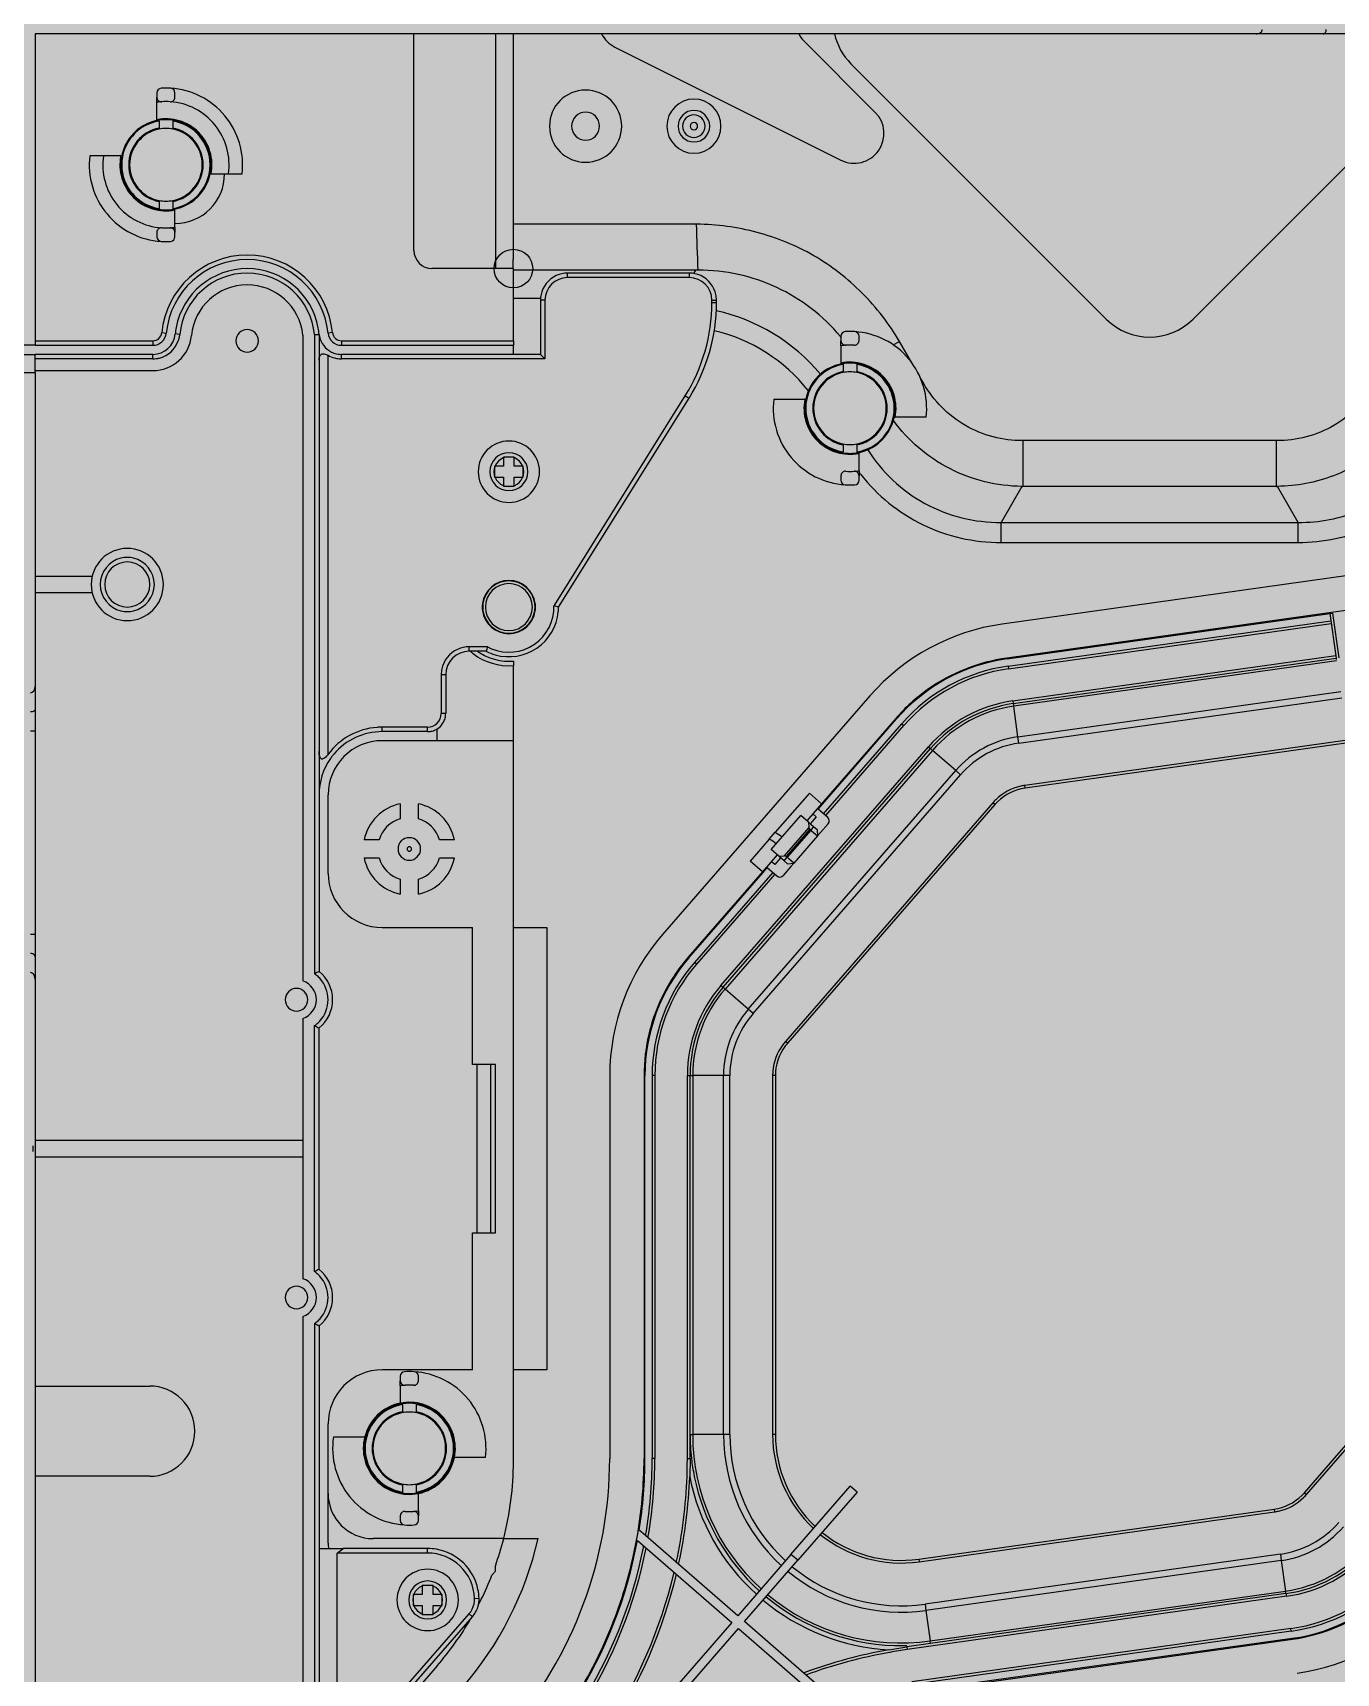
# Model space of a CAD drawing. Header units: millimetres. Extents: x -1070 to 42146, y 1440 to 12921.
# Drawn here: x 911.8 to 1056.2, y 3088.4 to 3270.2 of the extents above; entities that cross this region are included whole.
import ezdxf

# ---------------------------------------------------------------- set-up
doc = ezdxf.new("R2010")
doc.units = ezdxf.units.MM
doc.layers.add('n', color=7, linetype='Continuous')

msp = doc.modelspace()

# ---------------------------------------------------------------- hatches: boundary and pattern name
at = {"lineweight": -3}
h = msp.add_hatch(color=256, dxfattribs=at)
h.dxf.hatch_style = 1
h.paths.add_polyline_path([(910.622, 3271.681), (910.622, 3021.661), (1160.622, 3021.661), (1160.622, 3271.681)])

# ---------------------------------------------------------------- linework, layer by layer
at = {"color": 7, "lineweight": -3, "true_color": 0xffffff}
msp.add_circle((965.022, 3244.041), 2.14, dxfattribs=at)
at = {"layer": 'n', "color": 7, "linetype": 'Continuous', "lineweight": -3, "true_color": 0xffffff}
for p, q in [((912.022, 3270.041), (912.022, 3235.541)), ((1047.314, 3270.041), (912.022, 3270.041)), ((954.001, 3246.041), (954.001, 3270.041)), ((963.022, 3270.041), (963.022, 3244.041)), ((965.022, 3245.042), (965.022, 3270.041)), ((1054.739, 3270.041), (1047.314, 3270.041)), ((1062.164, 3270.041), (1054.739, 3270.041)), ((976.266, 3268.589), (1001.316, 3256.065)), ((1005.125, 3261.35), (997.196, 3269.278)), ((1002.429, 3266.732), (1030.713, 3238.448)), ((1040.33, 3238.448), (1068.614, 3266.732)), ((925.522, 3263.525), (925.522, 3263.024)), ((925.522, 3262.469), (925.522, 3263.024)), ((925.522, 3260.542), (925.522, 3262.469)), ((927.522, 3263.024), (927.522, 3263.525)), ((925.772, 3260.383), (925.772, 3260.484)), ((927.272, 3260.484), (927.272, 3260.383)), ((925.772, 3260.383), (925.772, 3259.597)), ((925.772, 3259.597), (925.772, 3259.495)), ((927.272, 3260.383), (927.272, 3259.597)), ((927.272, 3259.495), (927.272, 3259.597)), ((919.593, 3256.541), (918.081, 3256.541)), ((921.521, 3256.541), (919.593, 3256.541)), ((931.523, 3256.541), (931.42, 3256.541)), ((931.42, 3254.541), (931.523, 3254.541)), ((931.523, 3254.541), (933.45, 3254.541)), ((933.45, 3254.541), (934.963, 3254.541)), ((925.772, 3251.586), (925.772, 3251.484)), ((925.772, 3251.484), (925.772, 3250.698)), ((927.272, 3251.484), (927.272, 3251.586)), ((927.272, 3251.484), (927.272, 3250.698)), ((925.522, 3250.642), (925.522, 3250.54)), ((925.772, 3250.597), (925.772, 3250.698)), ((927.272, 3250.698), (927.272, 3250.597)), ((927.522, 3250.54), (927.522, 3250.642)), ((927.522, 3248.613), (927.522, 3250.54)), ((925.522, 3248.057), (925.522, 3247.556)), ((927.522, 3248.613), (927.522, 3248.057)), ((927.522, 3247.556), (927.522, 3248.057)), ((985.316, 3248.961), (965.022, 3248.952)), ((965.006, 3244.041), (965.006, 3245.042)), ((965.022, 3244.041), (956.001, 3244.041)), ((965.022, 3236.041), (965.022, 3244.041)), ((985.221, 3243.879), (965.022, 3243.879)), ((984.522, 3243.541), (971.022, 3243.541)), ((971.022, 3243.041), (971.022, 3243.541)), ((984.522, 3243.041), (971.022, 3243.041)), ((984.522, 3243.041), (984.522, 3243.541)), ((985.001, 3243.498), (985.221, 3243.879)), ((965.022, 3240.769), (968.034, 3240.769)), ((968.022, 3240.541), (968.022, 3234.541)), ((968.522, 3240.541), (968.022, 3240.541)), ((968.522, 3240.541), (968.522, 3234.041)), ((987.022, 3240.541), (987.522, 3240.541)), ((987.022, 3240.277), (987.022, 3240.541)), ((987.522, 3240.277), (987.522, 3240.541)), ((987.022, 3240.277), (987.522, 3240.277)), ((926.065, 3236.946), (926.562, 3236.898)), ((928.056, 3236.755), (927.558, 3236.803)), ((944.978, 3236.946), (944.481, 3236.898)), ((912.022, 3235.541), (909.022, 3235.541)), ((912.022, 3236.041), (925.069, 3236.041)), ((912.022, 3235.541), (925.069, 3235.541)), ((925.069, 3236.041), (925.069, 3235.541)), ((941.69, 3236.662), (941.69, 3165.126)), ((942.99, 3236.725), (943.49, 3236.747)), ((942.99, 3236.725), (942.99, 3165.913)), ((943.49, 3236.747), (943.49, 3166.163)), ((945.974, 3236.041), (945.974, 3235.541)), ((945.974, 3236.041), (965.022, 3236.041)), ((945.974, 3235.541), (965.022, 3235.541)), ((965.022, 3236.041), (965.022, 3235.541)), ((965.022, 3234.541), (965.022, 3235.541)), ((1001.282, 3236.499), (1001.27, 3236.514)), ((1001.318, 3236.556), (1001.318, 3236.055)), ((1001.318, 3235.5), (1001.318, 3236.055)), ((1001.318, 3235.5), (1001.318, 3233.573)), ((1003.318, 3236.055), (1003.318, 3236.556)), ((1007.107, 3235.595), (1007.805, 3235.966)), ((1009.166, 3233.608), (1007.805, 3235.966)), ((909.022, 3234.541), (912.022, 3234.541)), ((912.022, 3232.541), (912.022, 3234.541)), ((925.069, 3234.541), (912.022, 3234.541)), ((925.069, 3234.041), (912.022, 3234.041)), ((925.069, 3234.041), (925.069, 3234.541)), ((944.49, 3190.241), (944.49, 3234.433)), ((968.022, 3234.541), (945.974, 3234.541)), ((945.974, 3234.041), (945.974, 3234.541)), ((968.522, 3234.041), (945.974, 3234.041)), ((968.022, 3234.541), (968.522, 3234.041)), ((1001.318, 3233.573), (1001.318, 3233.47)), ((1001.568, 3233.414), (1001.568, 3233.515)), ((1001.568, 3233.414), (1001.568, 3232.628)), ((1003.068, 3233.515), (1003.068, 3233.414)), ((1003.068, 3233.414), (1003.068, 3232.628)), ((1003.318, 3233.47), (1003.318, 3233.573)), ((909.022, 3232.541), (912.022, 3232.541)), ((912.022, 3232.741), (925.069, 3232.741)), ((912.022, 3232.541), (912.022, 3197.748)), ((1001.568, 3232.628), (1001.568, 3232.527)), ((1003.068, 3232.527), (1003.068, 3232.628)), ((1010.491, 3231.31), (1010.103, 3231.984)), ((969.598, 3206.806), (984.058, 3229.942)), ((970.022, 3206.541), (984.482, 3229.677)), ((984.058, 3229.942), (984.482, 3229.677)), ((993.877, 3229.572), (997.317, 3229.572)), ((997.42, 3229.572), (997.317, 3229.572)), ((1007.319, 3229.572), (1007.216, 3229.572)), ((1010.386, 3231.248), (1010.491, 3231.311)), ((997.317, 3227.572), (997.42, 3227.572)), ((1007.216, 3227.572), (1007.319, 3227.572)), ((1010.759, 3227.572), (1007.319, 3227.572)), ((1001.568, 3224.617), (1001.568, 3224.516)), ((1001.568, 3224.516), (1001.568, 3223.73)), ((1003.068, 3224.516), (1003.068, 3224.617)), ((1003.068, 3224.516), (1003.068, 3223.73)), ((1049.591, 3224.981), (1021.458, 3224.983)), ((963.922, 3223.141), (963.922, 3222.141)), ((965.122, 3223.141), (963.922, 3223.141)), ((965.122, 3222.141), (965.122, 3223.141)), ((1001.318, 3223.674), (1001.318, 3223.571)), ((1001.568, 3223.629), (1001.568, 3223.73)), ((1003.068, 3223.73), (1003.068, 3223.629)), ((1003.318, 3223.571), (1003.318, 3223.674)), ((1003.318, 3221.644), (1003.318, 3223.571)), ((962.922, 3222.141), (962.922, 3220.941)), ((963.922, 3222.141), (962.922, 3222.141)), ((962.922, 3220.941), (963.922, 3220.941)), ((963.922, 3220.941), (963.922, 3219.941)), ((966.122, 3222.141), (965.122, 3222.141)), ((965.122, 3220.941), (966.122, 3220.941)), ((965.122, 3219.941), (965.122, 3220.941)), ((966.122, 3220.941), (966.122, 3222.141)), ((1001.318, 3221.089), (1001.318, 3220.588)), ((1003.318, 3221.644), (1003.318, 3221.089)), ((1003.318, 3220.588), (1003.318, 3221.089)), ((963.922, 3219.941), (965.122, 3219.941)), ((1021.367, 3219.912), (1019.061, 3215.917)), ((1021.367, 3219.912), (1021.483, 3219.91)), ((1049.56, 3219.91), (1021.483, 3219.91)), ((1049.56, 3219.91), (1049.676, 3219.912)), ((1051.982, 3215.917), (1049.676, 3219.912)), ((1019.061, 3215.917), (1051.982, 3215.917)), ((1019.061, 3213.695), (1019.061, 3215.917)), ((1051.982, 3213.695), (1051.982, 3215.917)), ((1019.061, 3213.695), (1051.982, 3213.695)), ((918.343, 3209.941), (912.022, 3209.941)), ((1061.183, 3210.559), (1019.177, 3204.655)), ((912.022, 3208.141), (918.343, 3208.141)), ((969.52, 3206.681), (969.598, 3206.806)), ((1061.712, 3206.796), (1019.706, 3200.892)), ((1019.72, 3200.793), (1055.491, 3205.821)), ((1019.831, 3200.001), (1055.602, 3205.028)), ((1019.873, 3199.704), (1055.644, 3204.731)), ((1055.491, 3205.821), (1055.788, 3205.862)), ((1055.491, 3205.821), (1056.187, 3200.869)), ((1055.788, 3205.862), (1056.484, 3200.911)), ((960.122, 3201.641), (960.122, 3202.141)), ((962.147, 3202.141), (960.122, 3202.141)), ((962.024, 3201.641), (960.122, 3201.641)), ((964.287, 3200.545), (965.022, 3200.562)), ((965.022, 3200.562), (965.022, 3200.06)), ((1020.374, 3196.139), (1056.145, 3201.166)), ((1020.415, 3195.842), (1056.187, 3200.869)), ((1056.228, 3200.579), (1020.456, 3195.552)), ((1056.187, 3200.869), (1056.204, 3200.746)), ((957.522, 3199.041), (957.022, 3199.041)), ((957.022, 3199.041), (957.022, 3194.741)), ((957.522, 3199.041), (957.522, 3194.741)), ((965.022, 3191.741), (965.022, 3200.06)), ((1019.831, 3200.001), (1019.873, 3199.704)), ((912.022, 3197.748), (912.022, 3195.273)), ((1020.931, 3192.171), (1056.703, 3197.198)), ((912.022, 3195.273), (912.022, 3192.798)), ((1004.527, 3196.701), (981.536, 3170.253)), ((1020.374, 3196.139), (1020.415, 3195.842)), ((1020.415, 3195.842), (1020.456, 3195.552)), ((1020.931, 3192.171), (1020.456, 3195.552)), ((1021.03, 3191.471), (1056.801, 3196.498)), ((955.522, 3193.241), (950.49, 3193.241)), ((950.49, 3192.741), (950.49, 3193.241)), ((955.522, 3192.741), (955.522, 3193.241)), ((957.522, 3194.741), (957.022, 3194.741)), ((1007.395, 3194.208), (999.18, 3184.757)), ((999.255, 3184.692), (1007.47, 3194.142)), ((999.4, 3183.639), (1008.074, 3193.618)), ((999.626, 3183.442), (1008.301, 3193.421)), ((1008.074, 3193.618), (1008.301, 3193.421)), ((912.022, 3192.798), (911.522, 3192.798)), ((912.022, 3192.798), (912.022, 3170.283)), ((955.522, 3192.741), (950.49, 3192.741)), ((965.022, 3191.741), (950.49, 3191.741)), ((956.522, 3193.009), (956.522, 3191.741)), ((965.022, 3111.872), (965.022, 3191.741)), ((1021.03, 3191.471), (1020.931, 3192.171)), ((1057.46, 3191.808), (1021.689, 3186.781)), ((1057.512, 3191.513), (1021.731, 3186.484)), ((988.026, 3164.611), (1011.018, 3191.059)), ((988.253, 3164.414), (1011.244, 3190.862)), ((1011.465, 3190.67), (988.474, 3164.222)), ((1011.018, 3191.059), (1011.244, 3190.862)), ((1011.244, 3190.862), (1011.465, 3190.67)), ((1014.042, 3188.43), (1011.465, 3190.67)), ((991.05, 3161.982), (1014.042, 3188.43)), ((991.584, 3161.518), (1014.575, 3187.966)), ((1014.575, 3187.966), (1014.042, 3188.43)), ((997.821, 3185.938), (994.042, 3181.591)), ((997.821, 3185.938), (999.18, 3184.757)), ((1021.731, 3186.484), (1021.689, 3186.781)), ((944.49, 3177.041), (944.49, 3185.741)), ((952.49, 3184.745), (952.49, 3183.098)), ((954.49, 3183.098), (954.49, 3184.745)), ((1018.15, 3184.859), (995.158, 3158.411)), ((1018.376, 3184.662), (995.385, 3158.214)), ((999.18, 3184.757), (997.539, 3182.871)), ((998.796, 3184.163), (999.255, 3184.692)), ((999.852, 3183.245), (998.796, 3184.163)), ((1018.376, 3184.662), (1018.15, 3184.859)), ((993.58, 3179.688), (996.86, 3183.461)), ((997.728, 3182.707), (996.86, 3183.461)), ((997.728, 3182.707), (998.294, 3182.215)), ((997.728, 3182.707), (997.769, 3182.125)), ((998.573, 3183.297), (997.917, 3182.543)), ((998.196, 3183.625), (998.573, 3183.297)), ((999.902, 3182.54), (999.049, 3181.558)), ((950.136, 3180.744), (948.489, 3180.744)), ((958.491, 3180.744), (956.844, 3180.744)), ((993.372, 3180.82), (991.261, 3178.391)), ((993.372, 3180.82), (994.042, 3181.591)), ((997.769, 3182.125), (995.029, 3178.974)), ((997.871, 3181.92), (995.247, 3178.901)), ((997.966, 3181.837), (995.342, 3178.818)), ((998.721, 3181.181), (996.097, 3178.162)), ((997.871, 3181.92), (997.966, 3181.837)), ((998.294, 3182.215), (997.966, 3181.837)), ((997.966, 3181.837), (998.065, 3181.752)), ((998.065, 3181.752), (998.721, 3181.181)), ((998.294, 3182.215), (998.672, 3181.887)), ((998.672, 3181.887), (998.721, 3181.181)), ((999.049, 3181.558), (998.721, 3181.181)), ((948.489, 3178.744), (950.136, 3178.744)), ((956.844, 3178.744), (958.491, 3178.744)), ((994.259, 3179.097), (992.619, 3177.21)), ((994.448, 3178.933), (993.58, 3179.688)), ((994.637, 3178.769), (993.98, 3178.014)), ((994.448, 3178.933), (995.029, 3178.974)), ((995.014, 3178.441), (994.448, 3178.933)), ((995.014, 3178.441), (995.342, 3178.818)), ((995.342, 3178.818), (995.247, 3178.901)), ((995.537, 3178.649), (995.342, 3178.818)), ((996.097, 3178.162), (995.537, 3178.649)), ((992.619, 3177.21), (984.404, 3167.76)), ((984.479, 3167.694), (992.694, 3177.145)), ((993.757, 3177.148), (985.083, 3167.169)), ((993.984, 3176.951), (985.309, 3166.972)), ((992.619, 3177.21), (991.261, 3178.391)), ((992.694, 3177.145), (993.154, 3177.673)), ((993.154, 3177.673), (994.21, 3176.755)), ((993.98, 3178.014), (993.603, 3178.342)), ((995.769, 3177.785), (994.916, 3176.804)), ((995.391, 3178.113), (995.014, 3178.441)), ((995.391, 3178.113), (996.097, 3178.162)), ((996.097, 3178.162), (995.769, 3177.785)), ((952.49, 3176.39), (952.49, 3174.743)), ((954.49, 3174.743), (954.49, 3176.39)), ((912.022, 3170.283), (911.522, 3170.283)), ((912.022, 3170.283), (912.022, 3167.809)), ((950.49, 3171.041), (960.49, 3171.041)), ((960.49, 3155.869), (960.49, 3171.041)), ((965.022, 3171.041), (968.722, 3171.041)), ((968.722, 3171.041), (968.722, 3122.041)), ((912.022, 3167.809), (912.022, 3165.334)), ((985.309, 3166.972), (985.083, 3167.169)), ((912.022, 3165.334), (912.022, 3146.841)), ((988.026, 3164.611), (988.253, 3164.414)), ((988.253, 3164.414), (988.474, 3164.222)), ((991.05, 3161.982), (988.474, 3164.222)), ((941.69, 3160.955), (941.69, 3147.441)), ((991.584, 3161.518), (991.05, 3161.982)), ((942.99, 3132.913), (942.99, 3160.168)), ((943.49, 3133.163), (943.49, 3159.918)), ((995.385, 3158.214), (995.158, 3158.411)), ((963.022, 3155.869), (960.49, 3155.869)), ((961.022, 3137.213), (961.022, 3155.869)), ((962.522, 3137.213), (962.522, 3155.869)), ((963.022, 3137.213), (963.022, 3155.869)), ((975.698, 3154.638), (975.698, 3112.219)), ((979.498, 3154.638), (979.498, 3112.219)), ((979.598, 3112.219), (979.598, 3154.638)), ((980.398, 3154.638), (980.398, 3112.219)), ((980.698, 3154.638), (980.398, 3154.638)), ((980.698, 3154.638), (980.698, 3112.219)), ((984.298, 3154.638), (984.598, 3154.638)), ((984.298, 3112.219), (984.298, 3154.638)), ((984.598, 3114.878), (984.598, 3154.638)), ((984.598, 3154.638), (984.891, 3154.638)), ((984.891, 3154.638), (984.891, 3114.878)), ((988.305, 3154.638), (984.891, 3154.638)), ((989.012, 3154.638), (988.305, 3154.638)), ((988.305, 3114.878), (988.305, 3154.638)), ((989.012, 3114.878), (989.012, 3154.638)), ((993.748, 3154.638), (993.748, 3114.878)), ((994.048, 3154.638), (993.748, 3154.638)), ((994.048, 3154.638), (994.048, 3114.878)), ((911.772, 3146.841), (911.772, 3146.241)), ((941.69, 3147.441), (912.022, 3147.441)), ((912.022, 3146.841), (912.022, 3146.241)), ((912.022, 3146.241), (912.022, 3023.041)), ((941.69, 3147.441), (941.69, 3145.641)), ((912.022, 3145.641), (941.69, 3145.641)), ((941.69, 3145.641), (941.69, 3132.126)), ((960.49, 3137.213), (963.022, 3137.213)), ((960.49, 3122.041), (960.49, 3137.213)), ((1052.667, 3108.419), (1075.658, 3134.868)), ((1052.894, 3108.222), (1075.885, 3134.671)), ((941.69, 3127.955), (941.69, 3080.647)), ((942.99, 3127.168), (942.99, 3080.647)), ((943.49, 3126.918), (943.49, 3102.238)), ((960.49, 3122.041), (950.49, 3122.041)), ((952.49, 3121.322), (952.49, 3120.821)), ((952.49, 3120.266), (952.49, 3120.821)), ((954.49, 3120.821), (954.49, 3121.322)), ((968.722, 3122.041), (965.022, 3122.041)), ((912.022, 3120.241), (924.722, 3120.241)), ((952.49, 3120.266), (952.49, 3118.339)), ((952.49, 3118.339), (952.49, 3118.236)), ((952.74, 3118.18), (952.74, 3118.281)), ((952.74, 3118.18), (952.74, 3117.394)), ((952.74, 3117.394), (952.74, 3117.292)), ((954.24, 3118.281), (954.24, 3118.18)), ((954.24, 3118.18), (954.24, 3117.394)), ((954.24, 3117.292), (954.24, 3117.394)), ((954.49, 3118.236), (954.49, 3118.339)), ((944.49, 3108.338), (944.49, 3116.041)), ((945.086, 3114.608), (948.551, 3114.608)), ((948.654, 3114.608), (948.551, 3114.608)), ((958.43, 3114.608), (958.326, 3114.608)), ((984.598, 3112.219), (984.598, 3114.878)), ((984.598, 3114.878), (984.891, 3114.878)), ((988.305, 3114.878), (984.891, 3114.878)), ((989.012, 3114.878), (988.305, 3114.878)), ((994.048, 3114.878), (993.748, 3114.878)), ((948.489, 3112.338), (948.592, 3112.338)), ((958.388, 3112.338), (958.491, 3112.338)), ((961.931, 3112.338), (958.491, 3112.338)), ((980.698, 3112.219), (980.398, 3112.219)), ((984.298, 3112.219), (984.598, 3112.219)), ((984.598, 3112.219), (984.561, 3110.197)), ((924.722, 3110.241), (912.022, 3110.241)), ((944.49, 3102.838), (944.49, 3108.338)), ((952.49, 3108.439), (952.49, 3108.337)), ((952.74, 3109.383), (952.74, 3109.281)), ((952.74, 3109.281), (952.74, 3108.495)), ((952.74, 3108.394), (952.74, 3108.495)), ((954.24, 3109.281), (954.24, 3109.383)), ((954.24, 3109.281), (954.24, 3108.495)), ((954.24, 3108.495), (954.24, 3108.394)), ((954.49, 3108.337), (954.49, 3108.439)), ((954.49, 3106.409), (954.49, 3108.337)), ((995.781, 3101.586), (1002.341, 3109.133)), ((1003.096, 3108.477), (996.535, 3100.93)), ((1003.096, 3108.477), (1002.341, 3109.133)), ((1052.667, 3108.419), (1052.894, 3108.222)), ((954.49, 3106.409), (954.49, 3105.854)), ((1009.939, 3101.064), (1049.312, 3106.598)), ((1009.981, 3100.767), (1049.354, 3106.301)), ((1049.312, 3106.598), (1049.354, 3106.301)), ((952.49, 3105.854), (952.49, 3105.353)), ((954.49, 3105.353), (954.49, 3105.854)), ((979.674, 3103.663), (978.965, 3104.279)), ((963.949, 3103.338), (949.49, 3103.338)), ((963.949, 3103.338), (967.756, 3103.338)), ((978.766, 3103.127), (989.22, 3094.039)), ((989.876, 3094.794), (979.674, 3103.663)), ((943.49, 3102.238), (946.157, 3102.238)), ((943.49, 3102.238), (943.49, 3084.438)), ((945.49, 3101.738), (946.157, 3102.238)), ((955.522, 3101.738), (945.49, 3101.738)), ((945.49, 3084.938), (945.49, 3101.738)), ((955.522, 3102.238), (946.157, 3102.238)), ((955.522, 3101.738), (955.522, 3102.238)), ((995.781, 3101.586), (989.876, 3094.794)), ((990.631, 3094.138), (996.535, 3100.93)), ((996.535, 3100.93), (995.781, 3101.586)), ((1009.939, 3101.064), (1009.981, 3100.767)), ((1050.013, 3101.611), (1010.64, 3096.077)), ((1050.112, 3100.911), (1010.739, 3095.377)), ((1050.013, 3101.611), (1050.112, 3100.911)), ((1050.112, 3100.911), (1050.587, 3097.53)), ((962.644, 3099.287), (963.022, 3099.721)), ((963.022, 3099.721), (963.022, 3100.297)), ((953.922, 3097.141), (953.922, 3095.941)), ((954.922, 3097.141), (953.922, 3097.141)), ((954.922, 3098.141), (954.922, 3097.141)), ((956.122, 3098.141), (954.922, 3098.141)), ((956.122, 3097.141), (956.122, 3098.141)), ((957.122, 3097.141), (956.122, 3097.141)), ((957.122, 3095.941), (957.122, 3097.141)), ((1050.669, 3096.942), (1008.663, 3091.039)), ((1011.214, 3091.996), (1050.587, 3097.53)), ((1050.628, 3097.24), (1011.254, 3091.706)), ((1050.628, 3097.24), (1050.587, 3097.53)), ((1050.628, 3097.24), (1050.669, 3096.942)), ((953.922, 3095.941), (954.922, 3095.941)), ((954.922, 3095.941), (954.922, 3094.941)), ((956.122, 3095.941), (957.122, 3095.941)), ((956.122, 3094.941), (956.122, 3095.941)), ((960.715, 3096.718), (961.215, 3096.735)), ((1010.64, 3096.077), (1010.739, 3095.377)), ((1010.739, 3095.377), (1011.214, 3091.996)), ((951.632, 3085.247), (960.104, 3094.993)), ((952.009, 3084.919), (960.481, 3094.665)), ((954.922, 3094.941), (956.122, 3094.941)), ((960.481, 3094.665), (960.104, 3094.993)), ((989.22, 3094.039), (977.411, 3080.454)), ((978.166, 3079.798), (989.975, 3093.383)), ((989.975, 3093.383), (1000.429, 3084.295)), ((1001.542, 3084.653), (990.631, 3094.138)), ((1051.17, 3093.378), (1009.164, 3087.474)), ((1051.212, 3093.08), (1051.17, 3093.378)), ((1011.254, 3091.706), (1008.621, 3091.336)), ((1051.212, 3093.08), (1009.206, 3087.177)), ((1051.324, 3092.288), (1009.317, 3086.385)), ((1009.331, 3086.286), (1051.337, 3092.189)), ((1011.254, 3091.706), (1011.214, 3091.996)), ((1006.624, 3091.018), (1008.621, 3091.336)), ((1008.621, 3091.336), (1008.663, 3091.039)), ((956.559, 3089.238), (952.462, 3084.526))]:
    msp.add_line(p, q, dxfattribs=at)
for centre, radius, start, end in [((977.742, 3271.541), 3.3, 207.03569, 243.43495), ((999.459, 3271.541), 3.2, 207.95319, 225), ((1007.237, 3271.541), 6.8, 192.74359, 225), ((926.022, 3263.525), 0.5, 93.58332, 180), ((926.022, 3263.024), 0.5, 180, 273.82255), ((926.522, 3255.541), 7, 93.82255, 98.21321), ((926.522, 3255.541), 8.5, 86.41668, 93.58332), ((926.522, 3255.541), 7, 86.17745, 93.82255), ((927.022, 3263.024), 0.5, 266.17745, 0), ((926.522, 3255.541), 7, 351.78679, 86.17745), ((927.022, 3263.525), 0.5, 0, 86.41668), ((926.522, 3255.541), 8.5, 353.24367, 86.41668), ((973.022, 3259.822), 4, 0, 180), ((985.022, 3259.822), 3, 0, 180), ((926.522, 3255.541), 5, 98.62693, 180), ((926.522, 3255.541), 5.1, 348.69227, 101.30773), ((926.522, 3255.541), 5, 81.37307, 98.62693), ((926.522, 3255.541), 5, 0, 81.37307), ((973.022, 3259.822), 1.55, 0, 180), ((985.022, 3259.822), 1.75, 0, 180), ((985.022, 3259.822), 1.25, 0, 180), ((1002.791, 3259.016), 3.3, 243.43495, 45), ((926.522, 3255.541), 4.9, 98.80437, 261.19563), ((926.522, 3255.541), 4.125, 100.47568, 259.52432), ((926.522, 3255.541), 4.025, 100.739, 180), ((926.522, 3255.541), 4.025, 79.261, 100.739), ((926.522, 3255.541), 4.9, 278.80437, 81.19563), ((926.522, 3255.541), 4.125, 280.47568, 79.52432), ((926.522, 3255.541), 4.025, 0, 79.261), ((927.522, 3254.541), 5.5, 68.64836, 72.7264), ((973.022, 3259.822), 4, 180, 0), ((973.022, 3259.822), 1.55, 180, 0), ((985.022, 3259.822), 3, 180, 0), ((985.022, 3259.822), 1.75, 180, 0), ((985.022, 3259.822), 1.25, 180, 0), ((985.022, 3259.822), 0.418, 0, 180), ((985.022, 3259.822), 0.418, 180, 0), ((926.522, 3255.541), 8.5, 173.24367, 266.41668), ((926.522, 3255.541), 7, 171.78679, 266.17745), ((926.522, 3255.541), 5.1, 168.69227, 281.30773), ((926.522, 3255.541), 5, 180, 261.37307), ((926.522, 3255.541), 4.025, 180, 259.261), ((926.522, 3255.541), 4.025, 280.739, 0), ((926.522, 3255.541), 5, 278.62693, 0), ((927.522, 3254.541), 5.5, 270, 0), ((927.522, 3254.541), 5.5, 197.29719, 201.35164), ((926.522, 3255.541), 4.025, 259.261, 280.739), ((926.522, 3255.541), 5, 261.37307, 278.62693), ((926.022, 3248.057), 0.5, 86.17745, 180), ((926.522, 3255.541), 7, 266.17745, 273.82255), ((926.522, 3255.541), 7, 273.82255, 278.21321), ((927.022, 3248.057), 0.5, 0, 93.82255), ((-246.061, 3205.606), 1232.14, 1.779943, 2.016316), ((926.022, 3247.556), 0.5, 180, 266.41668), ((926.522, 3255.541), 8.5, 266.41668, 273.58332), ((927.022, 3247.556), 0.5, 273.58332, 0), ((956.001, 3246.041), 2, 180, 270), ((935.522, 3236.041), 9.5, 5.46502, 174.53498), ((935.522, 3236.041), 9, 5.46502, 174.53498), ((935.522, 3236.041), 8, 10.20349, 169.43626), ((935.522, 3236.041), 7.5, 5.23218, 174.53498), ((935.522, 3236.041), 6.2, 5.77048, 174.53498), ((971.022, 3240.541), 3, 107.99853, 162.00382), ((971.022, 3240.541), 2.5, 90, 180), ((971.022, 3240.541), 3, 95.99913, 107.99853), ((971.022, 3240.541), 3, 90, 95.99913), ((984.522, 3240.541), 3, 84.00175, 90), ((984.522, 3240.541), 2.5, 0, 90), ((984.522, 3240.541), 3, 72.00382, 84.00175), ((984.522, 3240.541), 3, 17.99853, 72.00382), ((971.022, 3240.541), 3, 174.00175, 180), ((971.022, 3240.541), 3, 162.00382, 174.00175), ((984.522, 3240.541), 3, 5.99913, 17.99853), ((984.522, 3240.541), 3, 0, 5.99913), ((967.522, 3240.277), 19.5, 327.99462, 0), ((967.522, 3240.277), 20, 327.99462, 0), ((982.91, 3218.817), 21.061, 39.98902, 77.42321), ((925.069, 3237.041), 1, 270, 354.53498), ((925.069, 3237.041), 1.5, 270, 354.53498), ((925.069, 3237.041), 2.5, 270, 354.53498), ((935.522, 3236.041), 8, 169.43626, 174.53498), ((935.522, 3236.041), 1.25, 0, 180), ((935.522, 3236.041), 8, 5.06593, 10.20349), ((945.974, 3237.041), 1.5, 185.46502, 270), ((945.974, 3237.041), 1, 185.46502, 270), ((983, 3218.973), 18.683, 38.06892, 76.79502), ((1001.818, 3236.556), 0.5, 93.58332, 180), ((1002.318, 3228.572), 8.5, 86.41668, 93.58332), ((1002.318, 3228.572), 8.5, 353.24367, 86.41668), ((1002.818, 3236.556), 0.5, 0, 86.41668), ((1035.522, 3243.256), 6.8, 225, 315), ((925.069, 3237.041), 4.3, 270, 354.53498), ((925.069, 3237.041), 3, 284.22336, 340.31135), ((925.069, 3237.041), 3, 340.31135, 347.32084), ((925.069, 3237.041), 3, 347.32084, 354.53498), ((935.522, 3236.041), 1.25, 180, 0), ((945.974, 3237.041), 2.5, 186.74181, 236.62657), ((985.605, 3223.441), 20.403, 39.63285, 39.79332), ((1001.818, 3236.055), 0.5, 180, 273.82255), ((1002.318, 3228.572), 7, 93.82255, 98.21321), ((1002.318, 3228.572), 7, 86.17745, 93.82255), ((1002.818, 3236.055), 0.5, 266.17745, 0), ((925.069, 3237.041), 3, 270, 277.21398), ((925.069, 3237.041), 3, 277.21398, 284.22336), ((945.974, 3237.041), 3, 240.36272, 255.05755), ((945.974, 3237.041), 2.5, 236.62657, 240.55749), ((945.974, 3237.041), 2.5, 240.55749, 253.2458), ((945.974, 3237.041), 3, 255.05755, 264.93222), ((945.974, 3237.041), 2.5, 253.2458, 270), ((945.974, 3237.041), 3, 264.93222, 270), ((1002.318, 3228.572), 5, 98.62693, 180), ((1002.318, 3228.572), 4.9, 98.80437, 261.19563), ((1002.318, 3228.572), 5.1, 348.69227, 101.30773), ((1002.318, 3228.572), 5, 81.37307, 98.62693), ((1002.318, 3228.572), 5, 0, 81.37307), ((1002.318, 3228.572), 4.9, 278.80437, 81.19563), ((990.323, 3225.791), 15.154, 30.37031, 30.88952), ((1002.318, 3228.572), 4.125, 100.47568, 259.52432), ((1002.318, 3228.572), 4.025, 100.739, 180), ((1002.318, 3228.572), 4.025, 79.261, 100.739), ((1002.318, 3228.572), 4.125, 280.47568, 79.52432), ((1002.318, 3228.572), 4.025, 0, 79.261), ((1002.318, 3228.572), 8.5, 173.24367, 266.41668), ((1002.318, 3228.572), 5.1, 168.69227, 281.30773), ((1002.318, 3228.572), 5, 180, 261.37307), ((1002.318, 3228.572), 4.025, 180, 259.261), ((1002.318, 3228.572), 4.025, 280.739, 0), ((1002.318, 3228.572), 5, 278.62693, 0), ((964.522, 3221.541), 3.4, 90, 270), ((964.522, 3221.541), 3.4, 270, 90), ((1002.318, 3228.572), 4.025, 259.261, 280.739), ((1838.116, 3226.511), 816.659, 180.107218, 180.463126), ((284.715, 3227.088), 764.879, 359.462294, 359.842224), ((964.522, 3221.541), 2.1, 0, 180), ((964.522, 3221.541), 1.65, 0, 180), ((1002.318, 3228.572), 5, 261.37307, 278.62693), ((964.522, 3221.541), 2.1, 180, 0), ((964.522, 3221.541), 1.65, 180, 0), ((1001.818, 3221.089), 0.5, 86.17745, 180), ((1001.818, 3220.588), 0.5, 180, 266.41668), ((1002.318, 3228.572), 7, 266.17745, 273.82255), ((1002.318, 3228.572), 7, 273.82255, 278.21321), ((1002.818, 3221.089), 0.5, 0, 93.82255), ((1002.818, 3220.588), 0.5, 273.58332, 0), ((1019.069, 3233.452), 19.783, 217.23703, 218.11439), ((1002.318, 3228.572), 8.5, 266.41668, 273.58332), ((922.24, 3209.041), 4, 0, 180), ((922.24, 3209.041), 3, 103.44448, 256.55677), ((922.24, 3209.041), 2.5, 90, 270), ((922.24, 3209.041), 3, 90, 103.44448), ((922.24, 3209.041), 3, 76.55677, 90), ((922.24, 3209.041), 2.5, 270, 90), ((922.24, 3209.041), 3, 283.44448, 76.55677), ((922.24, 3209.041), 4, 180, 0), ((964.522, 3206.541), 2.95, 7.70834, 172.29166), ((964.522, 3206.541), 2.9, 8.56041, 171.43384), ((964.522, 3206.541), 2.6, 0, 180), ((922.24, 3209.041), 3, 256.55677, 270), ((922.24, 3209.041), 3, 270, 283.44448), ((964.522, 3206.541), 2.95, 172.29166, 180), ((964.522, 3206.541), 2.95, 180, 187.70834), ((964.522, 3206.541), 2.95, 187.70834, 352.29166), ((964.522, 3206.541), 2.9, 171.43384, 180), ((964.522, 3206.541), 2.9, 180, 188.56371), ((964.522, 3206.541), 2.9, 188.56371, 351.43295), ((964.522, 3206.541), 2.6, 180, 0), ((964.521, 3206.541), 5, 247.4479, 1.60657), ((964.521, 3206.541), 5.5, 254.13049, 354.42957), ((964.522, 3206.541), 2.9, 0, 8.56041), ((964.522, 3206.541), 2.9, 351.43295, 0), ((964.522, 3206.541), 2.95, 0, 7.70834), ((964.522, 3206.541), 2.95, 352.29166, 0), ((959.772, 3170.825), 37.158, 73.98774, 74.79141), ((964.521, 3206.541), 5.5, 354.42957, 359.99994), ((1022.489, 3181.087), 23.8, 98, 139), ((960.122, 3199.041), 3.1, 107.99143, 162.01072), ((960.122, 3199.041), 2.6, 90, 180), ((960.122, 3199.041), 3.1, 96.10343, 107.99143), ((960.122, 3199.041), 3.1, 90, 96.10343), ((964.522, 3206.541), 6.5, 229.08392, 232.45956), ((964.522, 3206.541), 6.5, 232.45956, 274.41173), ((964.522, 3206.541), 6, 234.88596, 239.68465), ((964.522, 3206.541), 6, 239.68465, 246.70488), ((964.521, 3206.541), 5.5, 242.99019, 254.13049), ((1004.667, 3191.404), 43.855, 165.82915, 166.50191), ((964.521, 3206.541), 5, 241.64429, 242.83345), ((964.522, 3206.541), 6, 246.70488, 267.76219), ((964.521, 3206.541), 5, 242.83345, 247.4479), ((1022.489, 3181.087), 19.9, 98, 139), ((1022.489, 3181.087), 20, 98, 111.66767), ((960.122, 3199.041), 3.1, 173.8974, 180), ((960.122, 3199.041), 3.1, 162.01072, 173.8974), ((1022.489, 3181.087), 19.1, 98, 139), ((1022.489, 3181.087), 18.8, 98, 139), ((1022.489, 3181.087), 20, 111.66767, 125.33729), ((1022.489, 3181.087), 20, 125.33729, 139), ((1022.489, 3181.087), 15.2, 98, 139), ((1022.489, 3181.087), 14.9, 98, 139), ((1022.489, 3181.087), 14.607, 98, 139), ((950.49, 3185.741), 7.5, 94.43132, 143.1301), ((950.49, 3185.741), 7.5, 90, 94.43132), ((955.522, 3194.741), 1.5, 270, 0), ((955.522, 3194.741), 2, 292.49211, 337.5082), ((955.522, 3194.741), 2, 337.5082, 352.50454), ((955.522, 3194.741), 2, 352.50454, 0), ((950.49, 3185.741), 6, 90, 180), ((950.49, 3185.741), 7, 90, 139.98184), ((955.522, 3194.741), 2, 270, 277.4956), ((955.522, 3194.741), 2, 277.4956, 292.49211), ((1022.489, 3181.087), 11.193, 98, 139), ((1022.489, 3181.087), 10.486, 98, 139), ((950.49, 3185.741), 7, 144.98377, 180), ((950.49, 3185.741), 7, 143.17648, 144.98377), ((950.49, 3185.741), 7, 139.98184, 143.17648), ((1022.489, 3181.087), 5.75, 102.60306, 134.39694), ((1022.489, 3181.087), 5.45, 98, 134.41209), ((1022.489, 3181.087), 5.75, 98, 102.60306), ((953.49, 3179.744), 5.1, 101.30773, 168.69227), ((953.49, 3179.744), 5.1, 11.30773, 78.69227), ((1022.489, 3181.087), 5.75, 134.39694, 139), ((1022.489, 3181.087), 5.45, 134.41209, 139), ((953.49, 3179.744), 3.5, 106.60155, 163.39845), ((953.49, 3179.744), 3.5, 16.60155, 73.39845), ((999.524, 3182.868), 0.5, 319, 49), ((953.49, 3179.744), 1.25, 0, 180), ((990.522, 3175.541), 6, 52.94174, 61.6346), ((953.49, 3179.744), 5.1, 191.30773, 258.69227), ((953.49, 3179.744), 3.5, 196.60155, 253.39845), ((953.49, 3179.744), 1.25, 180, 0), ((953.49, 3179.744), 0.251, 0, 180), ((953.49, 3179.744), 0.251, 180, 0), ((953.49, 3179.744), 3.5, 286.60155, 343.39845), ((953.49, 3179.744), 5.1, 281.30773, 348.69227), ((950.49, 3177.041), 6, 180, 270), ((994.538, 3177.132), 0.5, 229, 319), ((999.498, 3154.638), 23.8, 139, 180), ((999.498, 3154.638), 20, 139, 152.66765), ((950.724, 3151.084), 16.725, 115.62725, 117.54275), ((940.99, 3163.041), 3.5, 51.22599, 55.15265), ((940.99, 3163.041), 4, 308.68304, 51.32031), ((999.498, 3154.638), 19.9, 139, 180), ((999.498, 3154.638), 19.1, 139, 180), ((999.498, 3154.638), 18.8, 139, 180), ((940.99, 3163.041), 1.25, 0, 180), ((940.99, 3163.041), 2.2, 288.553, 71.447), ((940.99, 3163.041), 3.5, 42.79157, 51.22599), ((940.99, 3163.041), 3.5, 317.18493, 42.79157), ((999.498, 3154.638), 15.2, 139, 180), ((999.498, 3154.638), 14.9, 139, 173.16667), ((999.498, 3154.638), 14.607, 139, 180), ((940.99, 3163.041), 1.25, 180, 0), ((999.498, 3154.638), 20, 152.66765, 166.3372), ((940.99, 3163.041), 3.5, 308.78158, 317.18493), ((999.498, 3154.638), 11.193, 139, 180), ((999.498, 3154.638), 10.486, 139, 180), ((940.99, 3163.041), 3.5, 304.85051, 308.78158), ((950.723, 3174.996), 16.723, 242.45715, 244.37284), ((999.498, 3154.638), 20, 166.3372, 180), ((999.498, 3154.638), 5.75, 143.60306, 175.39694), ((999.498, 3154.638), 5.45, 143.58705, 180), ((999.498, 3154.638), 5.75, 139, 143.60306), ((999.498, 3154.638), 5.45, 139, 143.58705), ((999.498, 3154.638), 14.9, 173.16667, 180), ((999.498, 3154.638), 5.75, 175.39694, 180), ((940.99, 3130.041), 2.2, 288.553, 71.447), ((950.724, 3118.084), 16.725, 115.62725, 117.54275), ((940.99, 3130.041), 3.5, 51.22599, 55.15265), ((940.99, 3130.041), 3.5, 42.79157, 51.22599), ((940.99, 3130.041), 4, 308.68304, 51.32031), ((940.99, 3130.041), 3.5, 317.18493, 42.79157), ((940.99, 3130.041), 1.25, 0, 180), ((940.99, 3130.041), 1.25, 180, 0), ((940.99, 3130.041), 3.5, 304.85051, 308.78158), ((950.723, 3141.996), 16.723, 242.45715, 244.37284), ((940.99, 3130.041), 3.5, 308.78158, 317.18493), ((950.49, 3116.041), 6, 90, 180), ((952.99, 3121.322), 0.5, 93.58332, 180), ((952.99, 3120.821), 0.5, 180, 273.82255), ((953.49, 3113.338), 8.5, 86.41668, 93.58332), ((953.99, 3120.821), 0.5, 266.17745, 0), ((953.49, 3113.338), 8.5, 353.24367, 86.41668), ((953.99, 3121.322), 0.5, 0, 86.41668), ((924.722, 3115.241), 5, 270, 90), ((953.49, 3113.338), 7, 93.82255, 98.21321), ((953.49, 3113.338), 7, 86.17745, 93.82255), ((953.49, 3113.338), 5, 98.62693, 180), ((953.49, 3113.338), 5.1, 101.30773, 165.58049), ((953.49, 3113.338), 4.9, 98.80437, 261.19563), ((953.49, 3113.338), 4.125, 100.47568, 259.52432), ((953.49, 3113.338), 4.025, 100.739, 180), ((953.49, 3113.338), 5.1, 348.69227, 101.30773), ((953.49, 3113.338), 5, 81.37307, 98.62693), ((953.49, 3113.338), 4.025, 79.261, 100.739), ((953.49, 3113.338), 5, 0, 81.37307), ((953.49, 3113.338), 4.9, 278.80437, 81.19563), ((953.49, 3113.338), 4.125, 280.47568, 79.52432), ((953.49, 3113.338), 4.025, 0, 79.261), ((953.49, 3113.338), 8.5, 171.40716, 266.41668), ((953.49, 3113.338), 5.1, 165.58049, 281.30773), ((953.49, 3113.338), 5, 180, 261.37307), ((953.49, 3113.338), 4.025, 180, 259.261), ((953.49, 3113.338), 4.025, 280.739, 0), ((953.49, 3113.338), 5, 278.62693, 0), ((1007.998, 3114.878), 23.4, 180, 186.48835), ((1007.998, 3114.878), 23.107, 180, 227.76012), ((1007.998, 3114.878), 19.693, 180, 227.54511), ((1007.998, 3114.878), 18.986, 180, 227.49091), ((1007.998, 3114.878), 14.25, 180, 226.98921), ((1007.998, 3114.878), 13.95, 180, 226.94595), ((953.49, 3113.338), 5.1, 281.30773, 348.69227), ((930.522, 3111.872), 34.5, 345.67725, 0), ((929.498, 3112.219), 46.2, 319, 0), ((929.498, 3112.219), 50, 349.75, 0), ((929.498, 3112.219), 50, 349.75, 0), ((929.498, 3112.219), 50.1, 350.88121, 0), ((929.498, 3112.219), 50.9, 350.32278, 0), ((929.498, 3112.219), 51.2, 350.32655, 0), ((929.498, 3112.219), 54.8, 357.97711, 0), ((1007.998, 3114.878), 23.4, 186.48835, 186.5961), ((1007.998, 3114.878), 23.4, 186.5961, 191.31674), ((929.498, 3112.219), 54.8, 347.87246, 357.9017), ((929.498, 3112.219), 55.1, 347.87626, 357.89668), ((929.498, 3112.219), 54.8, 357.9017, 357.97711), ((1007.998, 3114.878), 23.9, 191.29629, 227.80126), ((1007.998, 3114.878), 23.4, 191.31674, 191.46854), ((1007.998, 3114.878), 23.4, 191.46854, 227.77564), ((949.49, 3108.338), 5, 180, 270), ((953.49, 3113.338), 4.025, 259.261, 280.739), ((953.49, 3113.338), 5, 261.37307, 278.62693), ((1048.554, 3111.995), 5.45, 278, 314.41209), ((1048.554, 3111.995), 5.75, 282.60306, 314.39694), ((1048.554, 3111.995), 5.45, 314.41209, 319), ((1048.554, 3111.995), 5.75, 314.39694, 319), ((952.99, 3105.854), 0.5, 86.17745, 180), ((953.49, 3113.338), 7, 266.17745, 273.82255), ((953.49, 3113.338), 7, 273.82255, 278.21321), ((953.99, 3105.854), 0.5, 0, 93.82255), ((1048.554, 3111.995), 5.75, 278, 282.60306), ((952.99, 3105.353), 0.5, 180, 266.41668), ((953.49, 3113.338), 8.5, 266.41668, 273.58332), ((953.99, 3105.353), 0.5, 273.58332, 0), ((1048.554, 3111.995), 10.486, 278, 319), ((1048.554, 3111.995), 11.193, 278, 319), ((947.09, 3102.838), 2.6, 180, 193.36614), ((930.522, 3111.872), 38.2, 319, 347.08986), ((930.522, 3111.872), 34.5, 340.39514, 345.67725), ((929.498, 3112.219), 50.1, 327.56425, 349.544), ((929.498, 3112.219), 50.9, 327.42866, 348.82594), ((929.498, 3112.219), 50, 339.5, 349.75), ((929.498, 3112.219), 50.9, 348.82594, 349.01405), ((929.498, 3112.219), 51.2, 350.1187, 350.32655), ((1007.998, 3114.878), 14.25, 231.01079, 278), ((1007.998, 3114.878), 13.95, 231.05405, 278), ((1048.554, 3111.995), 14.607, 278, 319), ((955.522, 3096.541), 5.697, 80.21554, 90), ((955.522, 3096.541), 5.197, 1.95495, 90), ((955.522, 3096.541), 5.697, 11.72273, 80.21554), ((929.498, 3112.219), 51.2, 327.43559, 348.82031), ((929.498, 3112.219), 55.1, 347.70059, 347.87626), ((1048.554, 3111.995), 14.9, 278, 319), ((1048.554, 3111.995), 15.2, 278, 319), ((955.522, 3096.541), 3.4, 90, 270), ((955.522, 3096.541), 3.4, 270, 90), ((930.522, 3111.872), 34.5, 333.74795, 338.60486), ((929.498, 3112.219), 54.8, 326.8249, 346.52658), ((929.498, 3112.219), 55.1, 326.8308, 346.52165), ((929.498, 3112.219), 54.8, 346.52658, 346.6852), ((1007.998, 3114.878), 19.693, 230.45489, 278), ((1007.998, 3114.878), 18.986, 230.50909, 278), ((1048.554, 3111.995), 18.8, 278, 319), ((1048.554, 3111.995), 19.1, 278, 319), ((1048.554, 3111.995), 19.9, 278, 319), ((955.522, 3096.541), 2.1, 0, 180), ((955.522, 3096.541), 1.65, 0, 180), ((955.522, 3096.541), 5.697, 1.95495, 11.72273), ((1007.998, 3114.878), 23.4, 230.22436, 270.71823), ((1007.998, 3114.878), 23.107, 230.23988, 278), ((955.522, 3096.541), 2.1, 180, 0), ((955.522, 3096.541), 1.65, 180, 0), ((958.217, 3096.633), 2.5, 319.00001, 333.28547), ((958.217, 3096.633), 2.5, 333.28547, 1.95495), ((958.217, 3096.633), 3, 319, 342.86381), ((958.217, 3096.633), 3, 342.86381, 1.95495), ((930.522, 3111.872), 34.5, 332.61639, 333.74795), ((1007.998, 3114.878), 23.9, 230.19874, 266.72459), ((1048.554, 3111.995), 23.8, 278, 319), ((1048.554, 3111.995), 20, 291.66667, 305.33333), ((930.522, 3111.872), 34.5, 319, 329.61673), ((929.498, 3112.219), 50, 329.25, 339.5), ((1048.554, 3111.995), 20, 278, 291.66667), ((1007.998, 3114.878), 23.4, 270.71823, 271.52023), ((1016.289, 3036.772), 55.1, 100.09386, 110.12376), ((1016.289, 3036.772), 54.8, 100.08877, 110.12754), ((1016.289, 3036.772), 54.8, 100.02285, 100.08877), ((1016.289, 3036.772), 54.8, 98, 100.02285), ((1016.289, 3036.772), 55.1, 110.12376, 110.29941)]:
    msp.add_arc(centre, radius, start, end, dxfattribs=at)
for centre, major_axis, ratio, start_param, end_param in [((1047.314, 3270.541), (-0.707, 0), 0.7071068, 1.5707963, 3.1415927), ((980.976, 3215.469), (9.608, 27.513), 0.7373697, 0.2400649, 0.2520176), ((911.522, 3197.748), (0, -0.707), 0.7071068, 0, 1.5707963), ((998.068, 3182.146), (0.226, -0.197), 1, -2.3561945, -1.5707963), ((995.05, 3178.674), (0.226, -0.197), 1, 1.5707963, 2.3561945), ((911.522, 3165.334), (0, -0.707), 0.7071068, 1.5707963, 3.1415927)]:
    msp.add_ellipse(centre, major_axis=major_axis, ratio=ratio, start_param=start_param, end_param=end_param, dxfattribs=at)
for points, knots in [([(1054.739, 3270.041), (1054.786, 3270.041), (1054.886, 3270.071), (1055.002, 3270.188), (1055.076, 3270.352), (1055.093, 3270.476), (1055.093, 3270.541)], [0, 0, 0, 0, 0.2092799, 0.444593, 0.7123433, 1, 1, 1, 1]), ([(1007.805, 3235.966), (1007.235, 3236.944), (1005.968, 3238.83), (1002.965, 3242.222), (998.457, 3245.749), (992.105, 3248.316), (987.575, 3248.953), (985.316, 3248.961)], [0, 0, 0, 0, 0.1251977, 0.2503953, 0.500259, 0.7501206, 1, 1, 1, 1]), ([(1001.27, 3236.514), (1000.311, 3237.663), (998.132, 3239.755), (994.265, 3242.101), (989.982, 3243.553), (986.98, 3243.872), (985.484, 3243.877)], [0, 0, 0, 0, 0.2500063, 0.500048, 0.7500581, 1, 1, 1, 1]), ([(943.49, 3233.905), (943.49, 3234.129), (943.543, 3234.479), (943.877, 3234.625), (944.158, 3234.605), (944.359, 3234.508), (944.49, 3234.433)], [0, 0, 0, 0, 0.4481551, 0.5639138, 0.6964515, 1, 1, 1, 1]), ([(1021.458, 3224.983), (1020.355, 3224.977), (1018.137, 3225.258), (1015.037, 3226.521), (1012.392, 3228.573), (1011.038, 3230.352), (1010.491, 3231.31)], [0, 0, 0, 0, 0.2500031, 0.4999967, 0.74999, 1, 1, 1, 1]), ([(1060.554, 3231.316), (1060.008, 3230.357), (1058.655, 3228.577), (1056.011, 3226.524), (1052.911, 3225.26), (1050.694, 3224.976), (1049.591, 3224.981)], [0, 0, 0, 0, 0.2500023, 0.4999957, 0.7499892, 1, 1, 1, 1]), ([(1021.367, 3219.912), (1019.988, 3219.926), (1017.22, 3220.271), (1013.308, 3221.735), (1009.835, 3224.056), (1007.938, 3226.103), (1007.122, 3227.216)], [0, 0, 0, 0, 0.2499247, 0.4999452, 0.7499666, 1, 1, 1, 1]), ([(1061.331, 3224.379), (1060.536, 3223.676), (1058.814, 3222.412), (1055.94, 3221.004), (1052.861, 3220.131), (1050.736, 3219.923), (1049.676, 3219.912)], [0, 0, 0, 0, 0.2499762, 0.5000881, 0.7501314, 1, 1, 1, 1]), ([(1004.281, 3223.971), (1005.066, 3222.738), (1006.949, 3220.457), (1010.537, 3217.862), (1014.664, 3216.257), (1017.601, 3215.91), (1019.061, 3215.917)], [0, 0, 0, 0, 0.2500854, 0.5000362, 0.7500367, 1, 1, 1, 1]), ([(1003.504, 3221.241), (1004.422, 3220.07), (1006.531, 3217.926), (1010.335, 3215.515), (1014.585, 3214.026), (1017.573, 3213.696), (1019.061, 3213.695)], [0, 0, 0, 0, 0.2500251, 0.5000053, 0.7500042, 1, 1, 1, 1]), ([(1051.982, 3215.917), (1053.147, 3215.912), (1055.483, 3216.129), (1058.85, 3217.145), (1061.943, 3218.82), (1063.739, 3220.332), (1064.55, 3221.168)], [0, 0, 0, 0, 0.2499876, 0.4999895, 0.7499956, 1, 1, 1, 1]), ([(1051.982, 3213.695), (1053.369, 3213.696), (1056.153, 3213.983), (1060.14, 3215.276), (1063.766, 3217.381), (1065.834, 3219.266), (1066.756, 3220.303)], [0, 0, 0, 0, 0.2500034, 0.5000026, 0.7500006, 1, 1, 1, 1]), ([(912.022, 3195.273), (912.022, 3195.176), (911.873, 3194.966), (911.644, 3194.919), (911.522, 3194.919)], [0, 0, 0, 0, 0.4402134, 1, 1, 1, 1]), ([(944.49, 3190.241), (944.436, 3190.168), (944.323, 3190.027), (944.141, 3189.84), (943.967, 3189.717), (943.813, 3189.694), (943.683, 3189.746), (943.586, 3189.899), (943.506, 3190.18), (943.49, 3190.409), (943.49, 3190.563)], [0, 0, 0, 0, 0.145572, 0.288612, 0.4207452, 0.4780889, 0.5299999, 0.6367711, 0.7529435, 1, 1, 1, 1]), ([(912.022, 3167.809), (912.022, 3167.905), (911.873, 3168.115), (911.644, 3168.162), (911.522, 3168.162)], [0, 0, 0, 0, 0.4402134, 1, 1, 1, 1])]:
    msp.add_open_spline(points, degree=3, knots=knots, dxfattribs=at)
msp.add_open_spline([(994.042, 3181.591), (994.303, 3181.439), (994.554, 3181.267), (994.793, 3181.083)], degree=3, dxfattribs=at)

doc.saveas('drawing.dxf')
